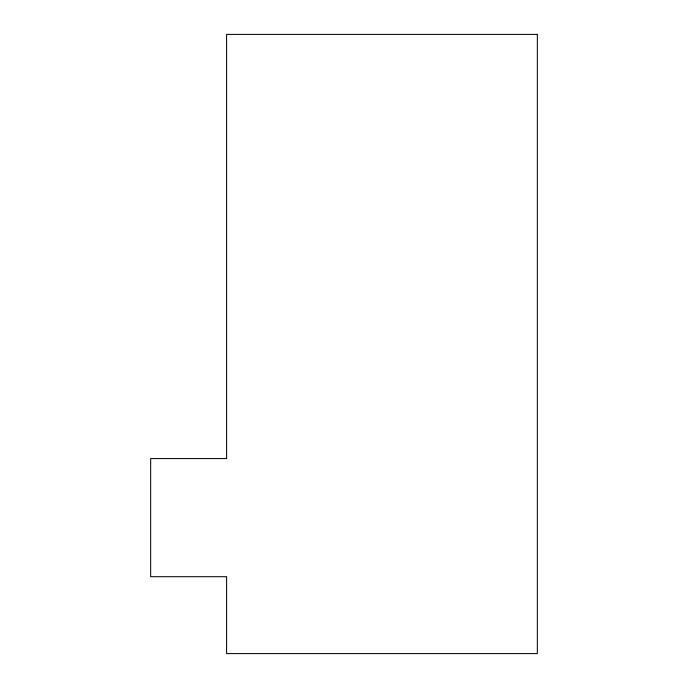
<?xml version="1.0" encoding="UTF-8"?>
<svg xmlns="http://www.w3.org/2000/svg" width="688" height="688" viewBox="0 0 688 688"><rect width="100%" height="100%" fill="white"/><g stroke="black" fill="none" stroke-linecap="round" stroke-linejoin="round"><path stroke-width="1.03" d="M537.345 34.4L226.601 34.4L226.601 458.569L150.655 458.569L150.655 576.699L226.601 576.699L226.601 653.6L537.345 653.6L537.345 34.4"/></g></svg>
